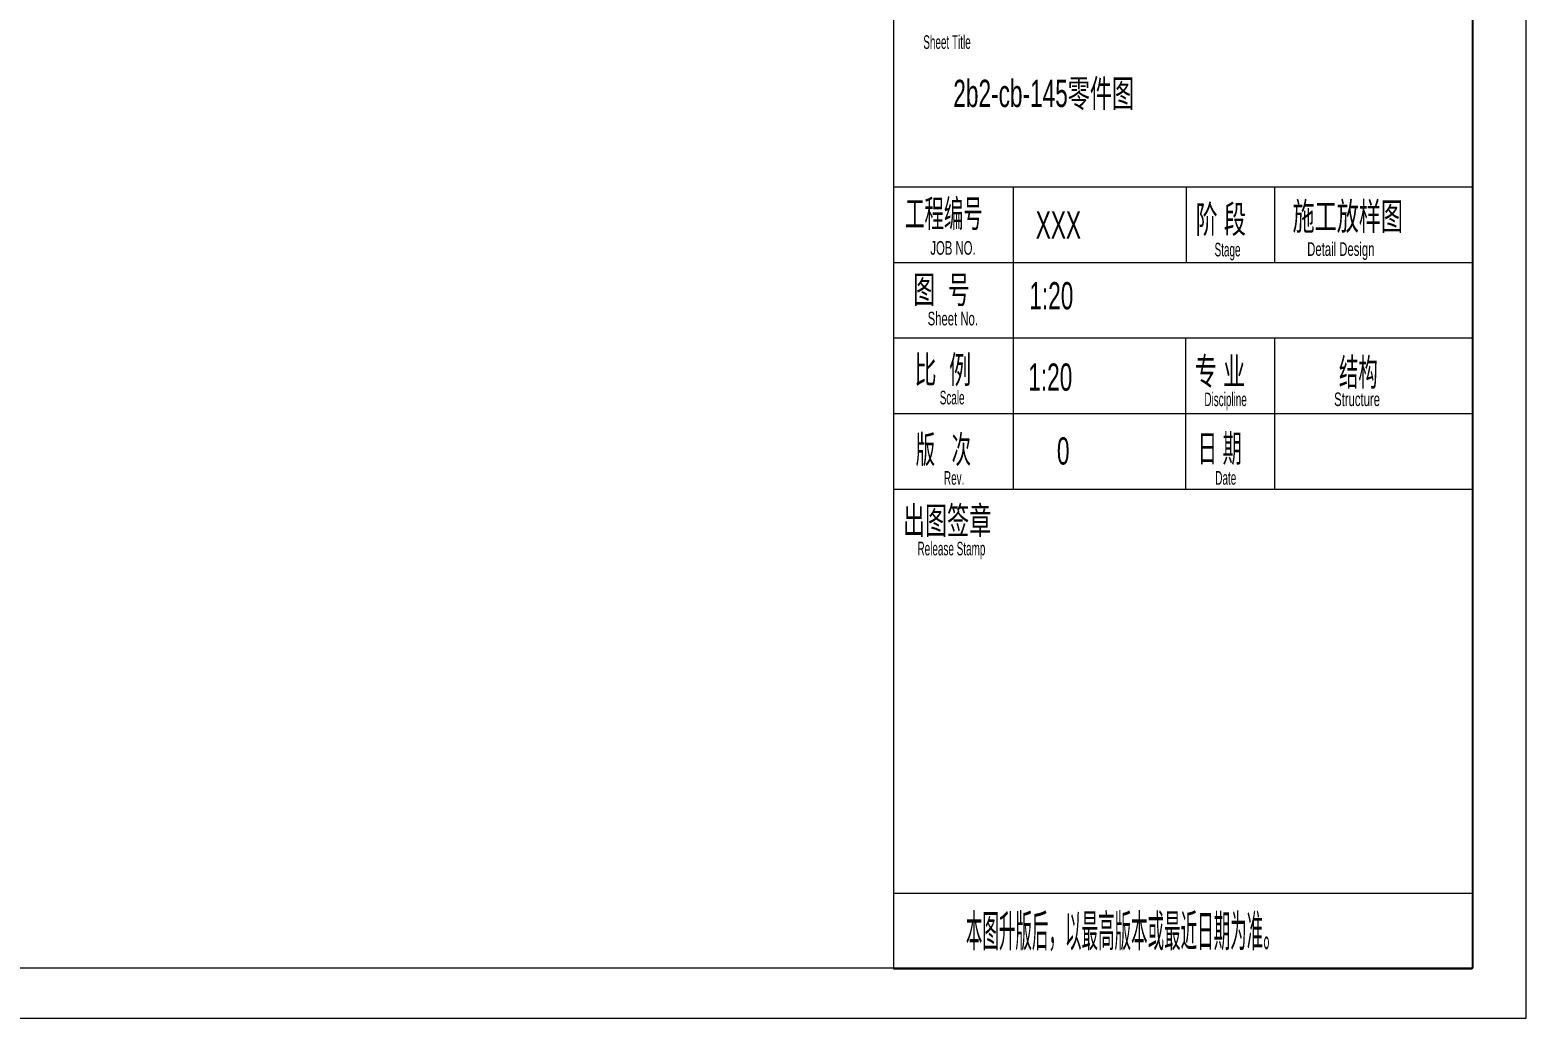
# Model space of a CAD drawing. Header units: millimetres. Extents: x 48 to 11980, y 100 to 8500.
# Drawn here: x 9185 to 11980, y 100 to 1946 of the extents above; entities that cross this region are included whole.
import ezdxf

# ---------------------------------------------------------------- set-up
doc = ezdxf.new("R2010")
doc.units = ezdxf.units.MM
doc.linetypes.add('XKITLINE00', pattern=[0])
doc.layers.add('DrawingSheet', color=5, linetype='Continuous', lineweight=0)
doc.layers.add('OtherObjectType', color=1, linetype='Continuous', lineweight=0)
doc.styles.add('$TD_AUDIT_GENERATED_(E8)', font='ARIAL.TTF')

# ---------------------------------------------------------------- blocks, each defined once
blk = doc.blocks.new('*A3')
at = {"layer": 'DrawingSheet', "color": 5, "linetype": 'XKITLINE00', "lineweight": 0}
for p, q in [((11980, 100), (11980, 8500)), ((100, 100), (11980, 100))]:
    blk.add_line(p, q, dxfattribs=at)
blk = doc.blocks.new('*A5')
at = {"layer": 'OtherObjectType', "color": 7, "linetype": 'XKITLINE00', "lineweight": 0}
for p, q in [((11980, 100), (11980, 8500)), ((10798, 8406), (10798, 192)), ((11879.4, 8406), (11879.4, 192)), ((11880.6, 8407), (11880.6, 193)), ((10798, 1653), (11879.4, 1653)), ((11022, 1652), (11022, 1088)), ((11344.8, 1653), (11344.8, 1511.7)), ((11510.2, 1653), (11510.2, 1511.7)), ((10798, 1511.7), (11879.4, 1511.7)), ((10798, 1370.5), (11879.4, 1370.5)), ((11344, 1370), (11344, 1088)), ((11510, 1370), (11510, 1088)), ((10798, 1229.2), (11879.4, 1229.2)), ((10798, 1087.9), (11879.4, 1087.9)), ((10798, 333.3), (11879.4, 333.3)), ((11880.6, 193), (360.1, 193)), ((10798, 192), (11879.4, 192)), ((100, 100), (11980, 100))]:
    blk.add_line(p, q, dxfattribs=at)
at = {"layer": 'OtherObjectType', "color": 7, "style": '$TD_AUDIT_GENERATED_(E8)'}
for s, height, width, p in [('Sheet Title', 25.427, 0.522006, (10853.9, 1910.6)), ('2b2-cb-145\\M+5C1E3\\M+5BCFE\\M+5CDBC', 50.854, 0.595, (10910, 1802)), ('\\M+5B9A4\\M+5B3CC\\M+5B1E0\\M+5BAC5', 50.854, 0.522006, (10820, 1577.5)), ('\\M+5BDD7 \\M+5B6CE', 50.854, 0.595, (11362.4, 1566.8)), ('\\M+5CAA9\\M+5B9A4\\M+5B7C5\\M+5D1F9\\M+5CDBC', 50.854, 0.595, (11543.7, 1572.3)), ('XXX', 50.85, 0.595, (11064, 1556)), ('JOB NO.', 25.43, 0.595, (10867.1, 1526)), ('Stage', 25.43, 0.522006, (11398.1, 1522.9)), ('Detail Design', 25.427, 0.595, (11571.1, 1523.8)), ('\\M+5CDBC  \\M+5BAC5', 50.854, 0.595, (10834.9, 1435.5)), ('1:20', 50.85, 0.595, (11052, 1424)), ('Sheet No.', 25.43, 0.595, (10862, 1394)), ('\\M+5B1C8  \\M+5C0FD', 50.854, 0.595, (10837.4, 1285.9)), ('1:20', 50.85, 0.595, (11050, 1272)), ('\\M+5D7A8 \\M+5D2B5', 50.854, 0.595, (11360.9, 1282.8)), ('\\M+5BDE1\\M+5B9B9', 50.854, 0.522006, (11630.5, 1281.3)), ('Scale', 25.43, 0.522006, (10884.6, 1246.4)), ('Discipline', 25.43, 0.522006, (11379, 1243.2)), ('Structure', 25.42, 0.595, (11621.4, 1243.3)), ('\\M+5B0E6   \\M+5B4CE', 50.854, 0.522006, (10839.7, 1136.8)), ('0', 50.9, 0.595, (11103.5, 1134)), ('\\M+5C8D5 \\M+5C6DA', 50.854, 0.522006, (11366.4, 1139)), ('Rev.', 25.43, 0.522006, (10892.5, 1096.3)), ('Date', 25.43, 0.522006, (11399.4, 1096.4)), ('\\M+5B3F6\\M+5CDBC\\M+5C7A9\\M+5D5C2', 50.854, 0.595, (10815.8, 1004)), ('Release Stamp', 25.427, 0.522006, (10843.1, 964.4)), ('\\M+5B1BE\\M+5CDBC\\M+5C9FD\\M+5B0E6\\M+5BAF3\\M+5A3AC\\M+5D2D4\\M+5D7EE\\M+5B8DF\\M+5B0E6\\M+5B1BE\\M+5BBF2\\M+5D7EE\\M+5BDFC\\M+5C8D5\\M+5C6DA\\M+5CEAA\\M+5D7BC\\M+5A1A3', 60, 0.37715, (10933.4, 233))]:
    blk.add_text(s, height=height, dxfattribs=dict(at, width=width)).set_placement(p)

msp = doc.modelspace()

# ---------------------------------------------------------------- block references
at = {"lineweight": 0}
for name in ['*A3', '*A5']:
    msp.add_blockref(name, (0, 0), dxfattribs=at)

doc.saveas('drawing.dxf')
